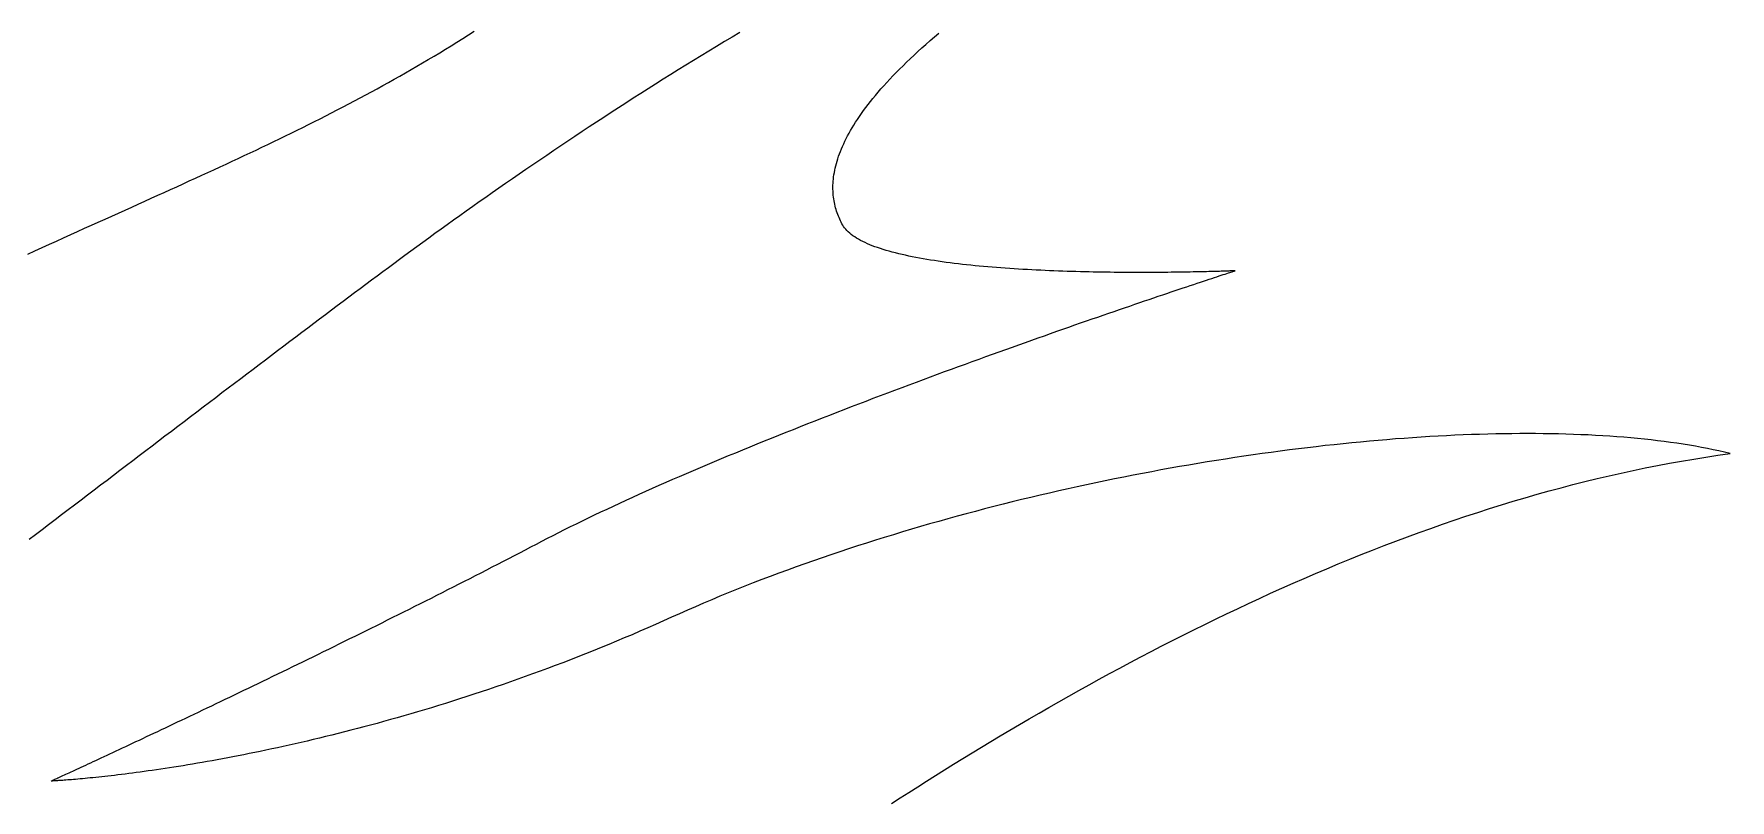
# Model space of a CAD drawing. Extents: x 5 to 105, y 2 to 136.
# Drawn here: x 43.23 to 52.39, y 66.81 to 70.95 of the extents above; entities that cross this region are included whole.
import ezdxf

# ---------------------------------------------------------------- set-up
doc = ezdxf.new("R2010")
doc.units = 0
doc.layers.get('0').update_dxf_attribs({"linetype": 'CONTINUOUS'})

msp = doc.modelspace()

# ---------------------------------------------------------------- linework, layer by layer
at = {"color": 7}
for points in [[(43.201, 69.7553, 0), (43.2404, 69.7734, 0), (43.2796, 69.7913, 0), (43.3184, 69.8091, 0), (43.3569, 69.8266, 0), (43.3952, 69.844, 0), (43.4332, 69.8613, 0), (43.4708, 69.8783, 0), (43.5082, 69.8953, 0), (43.5454, 69.9121, 0), (43.5822, 69.9287, 0), (43.6189, 69.9452, 0), (43.6552, 69.9617, 0), (43.6913, 69.9779, 0), (43.7272, 69.9941, 0), (43.7628, 70.0102, 0), (43.7983, 70.0261, 0), (43.8334, 70.042, 0), (43.8684, 70.0578, 0), (43.9031, 70.0735, 0), (43.9377, 70.0891, 0), (43.972, 70.1047, 0), (44.0061, 70.1202, 0), (44.0401, 70.1356, 0), (44.0738, 70.1509, 0), (44.1074, 70.1663, 0), (44.1408, 70.1816, 0), (44.174, 70.1968, 0), (44.2071, 70.212, 0), (44.24, 70.2272, 0), (44.2728, 70.2424, 0), (44.3054, 70.2575, 0), (44.3378, 70.2727, 0), (44.3701, 70.2878, 0), (44.4023, 70.303, 0), (44.4344, 70.3181, 0), (44.4663, 70.3333, 0), (44.4981, 70.3485, 0), (44.5298, 70.3638, 0), (44.5614, 70.379, 0), (44.593, 70.3943, 0), (44.6244, 70.4097, 0), (44.6557, 70.4251, 0), (44.6869, 70.4405, 0), (44.7181, 70.4561, 0), (44.7492, 70.4716, 0), (44.7802, 70.4873, 0), (44.8112, 70.5031, 0), (44.8421, 70.5189, 0), (44.873, 70.5348, 0), (44.9038, 70.5508, 0), (44.9345, 70.567, 0), (44.9653, 70.5832, 0), (44.996, 70.5995, 0), (45.0267, 70.616, 0), (45.0574, 70.6326, 0), (45.088, 70.6493, 0), (45.1187, 70.6662, 0), (45.1493, 70.6832, 0), (45.18, 70.7004, 0), (45.2107, 70.7177, 0), (45.2414, 70.7352, 0), (45.2721, 70.7529, 0), (45.3028, 70.7707, 0), (45.3336, 70.7887, 0), (45.3644, 70.8069, 0), (45.3952, 70.8253, 0), (45.4261, 70.8438, 0), (45.4571, 70.8626, 0), (45.4881, 70.8816, 0), (45.5192, 70.9008, 0), (45.5503, 70.9203, 0), (45.5815, 70.9399, 0), (45.6128, 70.9598, 0)], [(47.0468, 70.9536, 0), (47.0048, 70.9285, 0), (46.963, 70.9034, 0), (46.9212, 70.8781, 0), (46.8796, 70.8528, 0), (46.8381, 70.8275, 0), (46.7967, 70.8021, 0), (46.7555, 70.7766, 0), (46.7144, 70.7511, 0), (46.6735, 70.7255, 0), (46.6327, 70.7, 0), (46.592, 70.6743, 0), (46.5515, 70.6487, 0), (46.5112, 70.623, 0), (46.4711, 70.5973, 0), (46.4311, 70.5716, 0), (46.3912, 70.5459, 0), (46.3516, 70.5202, 0), (46.3122, 70.4945, 0), (46.2729, 70.4688, 0), (46.2338, 70.4431, 0), (46.195, 70.4174, 0), (46.1563, 70.3917, 0), (46.1179, 70.3661, 0), (46.0796, 70.3405, 0), (46.0416, 70.3149, 0), (46.0038, 70.2894, 0), (45.9662, 70.2639, 0), (45.9289, 70.2385, 0), (45.8918, 70.2131, 0), (45.8549, 70.1878, 0), (45.8183, 70.1626, 0), (45.7819, 70.1374, 0), (45.7458, 70.1123, 0), (45.71, 70.0873, 0), (45.6744, 70.0623, 0), (45.6391, 70.0375, 0), (45.604, 70.0127, 0), (45.5692, 69.9881, 0), (45.5347, 69.9635, 0), (45.5005, 69.9391, 0), (45.4666, 69.9147, 0), (45.433, 69.8905, 0), (45.3997, 69.8665, 0), (45.3667, 69.8425, 0), (45.334, 69.8187, 0), (45.3016, 69.795, 0), (45.2696, 69.7715, 0), (45.2378, 69.7481, 0)], [(47.6026, 69.9126, 0), (47.5983, 69.9204, 0), (47.5941, 69.9284, 0), (47.5901, 69.9365, 0), (47.5862, 69.9447, 0), (47.5825, 69.9531, 0), (47.5789, 69.9616, 0), (47.5755, 69.9702, 0), (47.5723, 69.979, 0), (47.5693, 69.9879, 0), (47.5665, 69.997, 0), (47.5638, 70.0061, 0), (47.5614, 70.0155, 0), (47.5591, 70.025, 0), (47.5571, 70.0346, 0), (47.5553, 70.0443, 0), (47.5537, 70.0542, 0), (47.5524, 70.0643, 0), (47.5513, 70.0745, 0), (47.5504, 70.0848, 0), (47.5498, 70.0953, 0), (47.5495, 70.1059, 0), (47.5494, 70.1167, 0), (47.5496, 70.1277, 0), (47.5501, 70.1388, 0), (47.5509, 70.15, 0), (47.5519, 70.1614, 0), (47.5533, 70.173, 0), (47.555, 70.1847, 0), (47.557, 70.1966, 0), (47.5592, 70.2086, 0), (47.5619, 70.2208, 0), (47.5648, 70.2331, 0), (47.5681, 70.2456, 0), (47.5717, 70.2583, 0), (47.5757, 70.2711, 0), (47.5801, 70.2841, 0), (47.5848, 70.2973, 0), (47.5899, 70.3106, 0), (47.5953, 70.3241, 0), (47.6012, 70.3378, 0), (47.6074, 70.3516, 0), (47.614, 70.3656, 0), (47.6211, 70.3798, 0), (47.6285, 70.3941, 0), (47.6364, 70.4086, 0), (47.6446, 70.4233, 0), (47.6533, 70.4382, 0), (47.6625, 70.4532, 0), (47.6721, 70.4684, 0), (47.6821, 70.4838, 0), (47.6926, 70.4994, 0), (47.7036, 70.5151, 0), (47.715, 70.531, 0), (47.7269, 70.5471, 0), (47.7392, 70.5634, 0), (47.7521, 70.5799, 0), (47.7655, 70.5966, 0), (47.7793, 70.6134, 0), (47.7937, 70.6304, 0), (47.8086, 70.6477, 0), (47.824, 70.6651, 0), (47.8399, 70.6827, 0), (47.8564, 70.7004, 0), (47.8734, 70.7184, 0), (47.8909, 70.7366, 0), (47.909, 70.7549, 0), (47.9277, 70.7735, 0), (47.9469, 70.7922, 0), (47.9667, 70.8112, 0), (47.9871, 70.8303, 0), (48.008, 70.8496, 0), (48.0296, 70.8692, 0), (48.0518, 70.8889, 0), (48.0745, 70.9088, 0), (48.0979, 70.929, 0), (48.1219, 70.9493, 0)], [(49.7207, 69.6658, 0), (49.7203, 69.6658, 0), (49.7193, 69.6658, 0), (49.7175, 69.6657, 0), (49.715, 69.6656, 0), (49.7119, 69.6655, 0), (49.7081, 69.6653, 0), (49.7037, 69.6651, 0), (49.6986, 69.665, 0), (49.6929, 69.6648, 0), (49.6865, 69.6645, 0), (49.6796, 69.6643, 0), (49.672, 69.664, 0), (49.6639, 69.6638, 0), (49.6551, 69.6635, 0), (49.6458, 69.6632, 0), (49.636, 69.6629, 0), (49.6256, 69.6626, 0), (49.6147, 69.6623, 0), (49.6032, 69.6619, 0), (49.5912, 69.6616, 0), (49.5788, 69.6613, 0), (49.5658, 69.661, 0), (49.5524, 69.6606, 0), (49.5384, 69.6603, 0), (49.524, 69.66, 0), (49.5092, 69.6597, 0), (49.4939, 69.6594, 0), (49.4783, 69.6591, 0), (49.4621, 69.6588, 0), (49.4456, 69.6585, 0), (49.4287, 69.6583, 0), (49.4114, 69.658, 0), (49.3937, 69.6578, 0), (49.3757, 69.6576, 0), (49.3573, 69.6574, 0), (49.3386, 69.6572, 0), (49.3195, 69.6571, 0), (49.3001, 69.6569, 0), (49.2804, 69.6568, 0), (49.2604, 69.6567, 0), (49.2402, 69.6567, 0), (49.2196, 69.6567, 0), (49.1988, 69.6567, 0), (49.1777, 69.6567, 0), (49.1564, 69.6568, 0), (49.1348, 69.6569, 0), (49.113, 69.657, 0), (49.091, 69.6572, 0), (49.0688, 69.6574, 0), (49.0465, 69.6577, 0), (49.0239, 69.658, 0), (49.0012, 69.6583, 0), (48.9783, 69.6587, 0), (48.9552, 69.6591, 0), (48.9321, 69.6596, 0), (48.9088, 69.6601, 0), (48.8853, 69.6607, 0), (48.8618, 69.6613, 0), (48.8382, 69.662, 0), (48.8145, 69.6628, 0), (48.7907, 69.6636, 0), (48.7669, 69.6644, 0), (48.743, 69.6653, 0), (48.7191, 69.6663, 0), (48.6951, 69.6673, 0), (48.6712, 69.6684, 0), (48.6472, 69.6696, 0), (48.6232, 69.6708, 0), (48.5993, 69.6721, 0), (48.5753, 69.6735, 0), (48.5514, 69.6749, 0), (48.5276, 69.6764, 0), (48.5038, 69.678, 0), (48.48, 69.6796, 0), (48.4564, 69.6814, 0), (48.4328, 69.6832, 0), (48.4094, 69.6851, 0), (48.386, 69.687, 0), (48.3628, 69.6891, 0), (48.3397, 69.6912, 0), (48.3167, 69.6935, 0), (48.2939, 69.6958, 0), (48.2713, 69.6982, 0), (48.2489, 69.7006, 0), (48.2266, 69.7032, 0), (48.2045, 69.7059, 0), (48.1827, 69.7086, 0), (48.161, 69.7115, 0), (48.1396, 69.7145, 0), (48.1184, 69.7175, 0), (48.0975, 69.7207, 0), (48.0768, 69.7239, 0), (48.0565, 69.7273, 0), (48.0363, 69.7307, 0), (48.0165, 69.7343, 0), (47.997, 69.738, 0), (47.9778, 69.7417, 0), (47.959, 69.7456, 0), (47.9405, 69.7496, 0), (47.9223, 69.7537, 0), (47.9045, 69.758, 0), (47.887, 69.7623, 0), (47.8699, 69.7668, 0), (47.8533, 69.7713, 0), (47.837, 69.776, 0), (47.8211, 69.7809, 0), (47.8057, 69.7858, 0), (47.7907, 69.7909, 0), (47.7761, 69.796, 0), (47.762, 69.8014, 0), (47.7484, 69.8068, 0), (47.7353, 69.8124, 0), (47.7226, 69.8181, 0), (47.7104, 69.8239, 0), (47.6988, 69.8299, 0), (47.6876, 69.836, 0), (47.677, 69.8423, 0), (47.667, 69.8486, 0), (47.6574, 69.8552, 0), (47.6485, 69.8618, 0), (47.6401, 69.8686, 0), (47.6323, 69.8756, 0), (47.6252, 69.8827, 0), (47.6186, 69.8899, 0), (47.6126, 69.8973, 0), (47.6073, 69.9049, 0), (47.6026, 69.9126, 0)], [(45.2378, 69.7481, 0), (45.2084, 69.7263, 0), (45.1788, 69.7044, 0), (45.1489, 69.6823, 0), (45.1189, 69.66, 0), (45.0887, 69.6375, 0), (45.0583, 69.6149, 0), (45.0278, 69.5922, 0), (44.9971, 69.5692, 0), (44.9662, 69.5462, 0), (44.9351, 69.523, 0), (44.9039, 69.4996, 0), (44.8725, 69.4761, 0), (44.841, 69.4524, 0), (44.8093, 69.4286, 0), (44.7774, 69.4047, 0), (44.7454, 69.3806, 0), (44.7133, 69.3565, 0), (44.681, 69.3322, 0), (44.6486, 69.3077, 0), (44.6161, 69.2832, 0), (44.5834, 69.2585, 0), (44.5506, 69.2337, 0), (44.5177, 69.2089, 0), (44.4847, 69.1839, 0), (44.4515, 69.1588, 0), (44.4183, 69.1336, 0), (44.3849, 69.1083, 0), (44.3514, 69.0829, 0), (44.3178, 69.0575, 0), (44.2841, 69.0319, 0), (44.2503, 69.0063, 0), (44.2165, 68.9805, 0), (44.1825, 68.9548, 0), (44.1484, 68.9289, 0), (44.1143, 68.9029, 0), (44.0801, 68.8769, 0), (44.0458, 68.8509, 0), (44.0114, 68.8247, 0), (43.977, 68.7985, 0), (43.9425, 68.7723, 0), (43.9079, 68.746, 0), (43.8733, 68.7196, 0), (43.8386, 68.6932, 0), (43.8038, 68.6668, 0), (43.769, 68.6403, 0), (43.7342, 68.6138, 0), (43.6993, 68.5873, 0), (43.6644, 68.5607, 0), (43.6294, 68.5341, 0), (43.5944, 68.5075, 0), (43.5594, 68.4808, 0), (43.5244, 68.4542, 0), (43.4893, 68.4275, 0), (43.4542, 68.4008, 0), (43.4191, 68.3741, 0), (43.3839, 68.3474, 0), (43.3488, 68.3207, 0), (43.3137, 68.294, 0), (43.2785, 68.2673, 0), (43.2433, 68.2406, 0), (43.2082, 68.214, 0)], [(45.9781, 68.2057, 0), (46.008, 68.2213, 0), (46.0383, 68.2369, 0), (46.069, 68.2526, 0), (46.1002, 68.2683, 0), (46.1318, 68.2841, 0), (46.1638, 68.2999, 0), (46.1962, 68.3157, 0), (46.2289, 68.3316, 0), (46.2621, 68.3475, 0), (46.2956, 68.3634, 0), (46.3294, 68.3793, 0), (46.3636, 68.3953, 0), (46.3981, 68.4113, 0), (46.4329, 68.4273, 0), (46.4681, 68.4434, 0), (46.5035, 68.4594, 0), (46.5392, 68.4755, 0), (46.5752, 68.4915, 0), (46.6115, 68.5076, 0), (46.648, 68.5236, 0), (46.6847, 68.5397, 0), (46.7217, 68.5558, 0), (46.7589, 68.5718, 0), (46.7963, 68.5878, 0), (46.8339, 68.6039, 0), (46.8717, 68.6199, 0), (46.9097, 68.6359, 0), (46.9478, 68.6518, 0), (46.9861, 68.6678, 0), (47.0245, 68.6837, 0), (47.0631, 68.6996, 0), (47.1017, 68.7154, 0), (47.1405, 68.7313, 0), (47.1794, 68.747, 0), (47.2184, 68.7628, 0), (47.2574, 68.7785, 0), (47.2966, 68.7941, 0), (47.3357, 68.8097, 0), (47.375, 68.8253, 0), (47.4142, 68.8408, 0), (47.4535, 68.8562, 0), (47.4928, 68.8716, 0), (47.5321, 68.8869, 0), (47.5714, 68.9022, 0), (47.6106, 68.9174, 0), (47.6499, 68.9325, 0), (47.689, 68.9475, 0), (47.7282, 68.9625, 0), (47.7672, 68.9774, 0), (47.8062, 68.9922, 0), (47.8451, 69.0069, 0), (47.8839, 69.0215, 0), (47.9227, 69.0361, 0), (47.9612, 69.0505, 0), (47.9997, 69.0648, 0), (48.038, 69.0791, 0), (48.0762, 69.0932, 0), (48.1142, 69.1073, 0), (48.152, 69.1212, 0), (48.1896, 69.135, 0), (48.2271, 69.1488, 0), (48.2643, 69.1624, 0), (48.3013, 69.1758, 0), (48.3381, 69.1892, 0), (48.3747, 69.2024, 0), (48.411, 69.2155, 0), (48.447, 69.2285, 0), (48.4828, 69.2414, 0), (48.5183, 69.2541, 0), (48.5535, 69.2667, 0), (48.5884, 69.2791, 0), (48.623, 69.2914, 0), (48.6572, 69.3035, 0), (48.6912, 69.3155, 0), (48.7247, 69.3274, 0), (48.7579, 69.3391, 0), (48.7908, 69.3506, 0), (48.8232, 69.362, 0), (48.8553, 69.3732, 0), (48.887, 69.3842, 0), (48.9182, 69.3951, 0), (48.9491, 69.4058, 0), (48.9795, 69.4163, 0), (49.0094, 69.4267, 0), (49.0389, 69.4369, 0), (49.0679, 69.4469, 0), (49.0965, 69.4567, 0), (49.1245, 69.4663, 0), (49.1521, 69.4757, 0), (49.1791, 69.485, 0), (49.2057, 69.494, 0), (49.2316, 69.5029, 0), (49.2571, 69.5115, 0), (49.282, 69.52, 0), (49.3063, 69.5282, 0), (49.33, 69.5362, 0), (49.3532, 69.544, 0), (49.3758, 69.5516, 0), (49.3977, 69.559, 0), (49.4191, 69.5662, 0), (49.4398, 69.5731, 0), (49.4598, 69.5798, 0), (49.4792, 69.5863, 0), (49.498, 69.5925, 0), (49.516, 69.5985, 0), (49.5334, 69.6043, 0), (49.5501, 69.6098, 0), (49.5661, 69.6151, 0), (49.5813, 69.6202, 0), (49.5959, 69.625, 0), (49.6096, 69.6295, 0), (49.6227, 69.6338, 0), (49.635, 69.6378, 0), (49.6465, 69.6416, 0), (49.6572, 69.6451, 0), (49.6671, 69.6484, 0), (49.6762, 69.6514, 0), (49.6845, 69.6541, 0), (49.692, 69.6565, 0), (49.6986, 69.6587, 0), (49.7044, 69.6605, 0), (49.7093, 69.6621, 0), (49.7134, 69.6635, 0), (49.7166, 69.6645, 0), (49.7188, 69.6652, 0), (49.7202, 69.6657, 0), (49.7207, 69.6658, 0)], [(52.3939, 68.6788, 0), (52.364, 68.6859, 0), (52.3336, 68.6928, 0), (52.3027, 68.6995, 0), (52.2713, 68.7059, 0), (52.2394, 68.7121, 0), (52.207, 68.718, 0), (52.1741, 68.7236, 0), (52.1408, 68.7291, 0), (52.107, 68.7342, 0), (52.0727, 68.7391, 0), (52.038, 68.7438, 0), (52.0028, 68.7482, 0), (51.9672, 68.7524, 0), (51.9311, 68.7564, 0), (51.8946, 68.7601, 0), (51.8577, 68.7635, 0), (51.8204, 68.7667, 0), (51.7827, 68.7697, 0), (51.7445, 68.7724, 0), (51.706, 68.7749, 0), (51.6671, 68.7772, 0), (51.6278, 68.7792, 0), (51.5881, 68.7809, 0), (51.5481, 68.7825, 0), (51.5077, 68.7838, 0), (51.4669, 68.7848, 0), (51.4258, 68.7857, 0), (51.3843, 68.7863, 0), (51.3426, 68.7866, 0), (51.3004, 68.7868, 0), (51.258, 68.7867, 0), (51.2152, 68.7863, 0), (51.1722, 68.7857, 0), (51.1288, 68.7849, 0), (51.0851, 68.7839, 0), (51.0412, 68.7827, 0), (50.9969, 68.7812, 0), (50.9524, 68.7795, 0), (50.9076, 68.7775, 0), (50.8626, 68.7753, 0), (50.8172, 68.773, 0), (50.7717, 68.7703, 0), (50.7259, 68.7675, 0), (50.6798, 68.7644, 0), (50.6335, 68.7611, 0), (50.587, 68.7576, 0), (50.5403, 68.7539, 0), (50.4934, 68.7499, 0), (50.4463, 68.7457, 0), (50.3989, 68.7413, 0), (50.3514, 68.7367, 0), (50.3037, 68.7319, 0), (50.2558, 68.7268, 0), (50.2077, 68.7216, 0), (50.1595, 68.7161, 0), (50.1111, 68.7104, 0), (50.0626, 68.7044, 0), (50.0139, 68.6983, 0), (49.965, 68.692, 0), (49.9161, 68.6854, 0), (49.867, 68.6786, 0), (49.8178, 68.6716, 0), (49.7685, 68.6644, 0), (49.7191, 68.657, 0), (49.6695, 68.6494, 0), (49.6199, 68.6416, 0), (49.5702, 68.6335, 0), (49.5204, 68.6253, 0), (49.4706, 68.6168, 0), (49.4206, 68.6082, 0), (49.3707, 68.5993, 0), (49.3206, 68.5902, 0), (49.2705, 68.581, 0), (49.2204, 68.5715, 0), (49.1702, 68.5618, 0), (49.12, 68.5519, 0), (49.0698, 68.5418, 0), (49.0196, 68.5315, 0), (48.9694, 68.5211, 0), (48.9191, 68.5104, 0), (48.8689, 68.4995, 0), (48.8187, 68.4884, 0), (48.7685, 68.4771, 0), (48.7183, 68.4656, 0), (48.6682, 68.4539, 0), (48.6181, 68.4421, 0), (48.568, 68.43, 0), (48.518, 68.4177, 0), (48.468, 68.4053, 0), (48.4181, 68.3926, 0), (48.3683, 68.3798, 0), (48.3186, 68.3667, 0), (48.2689, 68.3535, 0), (48.2193, 68.3401, 0), (48.1699, 68.3265, 0), (48.1205, 68.3127, 0), (48.0713, 68.2987, 0), (48.0221, 68.2845, 0), (47.9731, 68.2701, 0), (47.9242, 68.2556, 0), (47.8755, 68.2408, 0), (47.8268, 68.2259, 0), (47.7784, 68.2108, 0), (47.7301, 68.1955, 0), (47.6819, 68.18, 0), (47.634, 68.1644, 0), (47.5862, 68.1485, 0), (47.5386, 68.1325, 0), (47.4911, 68.1163, 0), (47.4439, 68.0999, 0), (47.3969, 68.0834, 0), (47.3501, 68.0666, 0), (47.3035, 68.0497, 0), (47.2571, 68.0326, 0), (47.2109, 68.0153, 0), (47.165, 67.9979, 0), (47.1193, 67.9802, 0), (47.0739, 67.9624, 0), (47.0287, 67.9445, 0), (46.9838, 67.9263, 0), (46.9392, 67.908, 0), (46.8948, 67.8895, 0), (46.8507, 67.8708, 0), (46.8069, 67.852, 0), (46.7634, 67.833, 0), (46.7202, 67.8138, 0), (46.6773, 67.7945, 0)], [(47.8664, 66.7892, 0), (47.9127, 66.8192, 0), (47.9596, 66.8493, 0), (48.0069, 66.8795, 0), (48.0547, 66.9099, 0), (48.1029, 66.9403, 0), (48.1516, 66.9707, 0), (48.2008, 67.0013, 0), (48.2503, 67.0319, 0), (48.3004, 67.0625, 0), (48.3508, 67.0932, 0), (48.4017, 67.1239, 0), (48.4529, 67.1547, 0), (48.5046, 67.1854, 0), (48.5567, 67.2161, 0), (48.6092, 67.2468, 0), (48.6621, 67.2775, 0), (48.7154, 67.3081, 0), (48.769, 67.3387, 0), (48.8231, 67.3693, 0), (48.8775, 67.3997, 0), (48.9322, 67.4301, 0), (48.9874, 67.4604, 0), (49.0428, 67.4906, 0), (49.0986, 67.5207, 0), (49.1548, 67.5506, 0), (49.2113, 67.5805, 0), (49.2681, 67.6102, 0), (49.3252, 67.6397, 0), (49.3827, 67.669, 0), (49.4404, 67.6982, 0), (49.4985, 67.7272, 0), (49.5568, 67.7561, 0), (49.6155, 67.7847, 0), (49.6744, 67.813, 0), (49.7336, 67.8412, 0), (49.7931, 67.8691, 0), (49.8529, 67.8968, 0), (49.9129, 67.9242, 0), (49.9732, 67.9514, 0), (50.0337, 67.9782, 0), (50.0945, 68.0048, 0), (50.1555, 68.0311, 0), (50.2167, 68.057, 0), (50.2782, 68.0827, 0), (50.3398, 68.108, 0), (50.4017, 68.1329, 0), (50.4638, 68.1575, 0), (50.5261, 68.1818, 0), (50.5886, 68.2056, 0), (50.6513, 68.2291, 0), (50.7142, 68.2522, 0), (50.7773, 68.2749, 0), (50.8405, 68.2971, 0), (50.9039, 68.319, 0), (50.9674, 68.3404, 0), (51.0311, 68.3613, 0), (51.095, 68.3818, 0), (51.159, 68.4018, 0), (51.2231, 68.4213, 0), (51.2874, 68.4404, 0), (51.3517, 68.4589, 0), (51.4162, 68.477, 0), (51.4809, 68.4945, 0), (51.5456, 68.5114, 0), (51.6104, 68.5279, 0), (51.6753, 68.5437, 0), (51.7403, 68.5591, 0), (51.8054, 68.5738, 0), (51.8706, 68.5879, 0), (51.9358, 68.6015, 0), (52.0011, 68.6144, 0), (52.0665, 68.6268, 0), (52.1319, 68.6385, 0), (52.1973, 68.6495, 0), (52.2628, 68.6599, 0), (52.3284, 68.6697, 0), (52.3939, 68.6788, 0)], [(43.3279, 66.9103, 0), (43.3282, 66.9104, 0), (43.3289, 66.9108, 0), (43.3302, 66.9114, 0), (43.332, 66.9122, 0), (43.3343, 66.9132, 0), (43.3371, 66.9145, 0), (43.3404, 66.916, 0), (43.3441, 66.9177, 0), (43.3484, 66.9197, 0), (43.3531, 66.9219, 0), (43.3583, 66.9243, 0), (43.364, 66.9269, 0), (43.3701, 66.9297, 0), (43.3767, 66.9327, 0), (43.3838, 66.936, 0), (43.3913, 66.9394, 0), (43.3993, 66.9431, 0), (43.4076, 66.947, 0), (43.4165, 66.951, 0), (43.4258, 66.9553, 0), (43.4355, 66.9598, 0), (43.4456, 66.9645, 0), (43.4561, 66.9694, 0), (43.4671, 66.9744, 0), (43.4784, 66.9797, 0), (43.4902, 66.9852, 0), (43.5024, 66.9908, 0), (43.515, 66.9967, 0), (43.5279, 67.0027, 0), (43.5413, 67.0089, 0), (43.555, 67.0153, 0), (43.5692, 67.0218, 0), (43.5837, 67.0286, 0), (43.5985, 67.0355, 0), (43.6138, 67.0426, 0), (43.6294, 67.0499, 0), (43.6453, 67.0574, 0), (43.6616, 67.065, 0), (43.6783, 67.0728, 0), (43.6953, 67.0807, 0), (43.7126, 67.0889, 0), (43.7303, 67.0971, 0), (43.7483, 67.1056, 0), (43.7666, 67.1142, 0), (43.7852, 67.123, 0), (43.8042, 67.1319, 0), (43.8235, 67.1409, 0), (43.8431, 67.1502, 0), (43.863, 67.1595, 0), (43.8831, 67.1691, 0), (43.9036, 67.1787, 0), (43.9244, 67.1886, 0), (43.9454, 67.1985, 0), (43.9668, 67.2086, 0), (43.9884, 67.2188, 0), (44.0103, 67.2292, 0), (44.0324, 67.2397, 0), (44.0548, 67.2504, 0), (44.0775, 67.2612, 0), (44.1004, 67.2721, 0), (44.1236, 67.2831, 0), (44.147, 67.2943, 0), (44.1707, 67.3056, 0), (44.1946, 67.317, 0), (44.2187, 67.3285, 0), (44.2431, 67.3402, 0), (44.2676, 67.352, 0), (44.2924, 67.3638, 0), (44.3174, 67.3758, 0), (44.3426, 67.388, 0), (44.368, 67.4002, 0), (44.3937, 67.4125, 0), (44.4195, 67.425, 0), (44.4455, 67.4375, 0), (44.4717, 67.4502, 0), (44.498, 67.4629, 0), (44.5246, 67.4758, 0), (44.5513, 67.4887, 0), (44.5782, 67.5018, 0), (44.6052, 67.5149, 0), (44.6324, 67.5281, 0), (44.6598, 67.5415, 0), (44.6873, 67.5549, 0), (44.715, 67.5684, 0), (44.7428, 67.582, 0), (44.7707, 67.5956, 0), (44.7988, 67.6094, 0), (44.827, 67.6232, 0), (44.8553, 67.6371, 0), (44.8837, 67.6511, 0), (44.9123, 67.6652, 0), (44.941, 67.6793, 0), (44.9697, 67.6935, 0), (44.9986, 67.7078, 0), (45.0276, 67.7221, 0), (45.0566, 67.7365, 0), (45.0858, 67.751, 0), (45.115, 67.7655, 0), (45.1443, 67.7801, 0), (45.1737, 67.7948, 0), (45.2031, 67.8095, 0), (45.2326, 67.8242, 0), (45.2622, 67.8391, 0), (45.2918, 67.8539, 0), (45.3215, 67.8688, 0), (45.3512, 67.8838, 0), (45.381, 67.8988, 0), (45.4108, 67.9138, 0), (45.4406, 67.9289, 0), (45.4705, 67.9441, 0), (45.5004, 67.9592, 0), (45.5303, 67.9745, 0), (45.5602, 67.9897, 0), (45.5901, 68.005, 0), (45.62, 68.0203, 0), (45.65, 68.0356, 0), (45.6799, 68.051, 0), (45.7099, 68.0664, 0), (45.7398, 68.0818, 0), (45.7697, 68.0972, 0), (45.7995, 68.1127, 0), (45.8294, 68.1281, 0), (45.8592, 68.1436, 0), (45.889, 68.1591, 0), (45.9188, 68.1747, 0), (45.9485, 68.1902, 0), (45.9781, 68.2057, 0)], [(46.6773, 67.7945, 0), (46.6346, 67.7752, 0), (46.592, 67.7562, 0), (46.5495, 67.7374, 0), (46.5071, 67.719, 0), (46.4649, 67.7008, 0), (46.4228, 67.6829, 0), (46.3807, 67.6653, 0), (46.3388, 67.6479, 0), (46.2971, 67.6308, 0), (46.2555, 67.614, 0), (46.214, 67.5974, 0), (46.1726, 67.5811, 0), (46.1314, 67.565, 0), (46.0904, 67.5492, 0), (46.0495, 67.5337, 0), (46.0087, 67.5184, 0), (45.9682, 67.5034, 0), (45.9277, 67.4886, 0), (45.8875, 67.474, 0), (45.8474, 67.4597, 0), (45.8075, 67.4457, 0), (45.7678, 67.4319, 0), (45.7282, 67.4183, 0), (45.6889, 67.4049, 0), (45.6497, 67.3918, 0), (45.6107, 67.379, 0), (45.5719, 67.3663, 0), (45.5333, 67.3539, 0), (45.495, 67.3417, 0), (45.4568, 67.3297, 0), (45.4189, 67.318, 0), (45.3811, 67.3064, 0), (45.3436, 67.2951, 0), (45.3063, 67.284, 0), (45.2692, 67.2732, 0), (45.2324, 67.2625, 0), (45.1958, 67.252, 0), (45.1594, 67.2418, 0), (45.1233, 67.2317, 0), (45.0874, 67.2219, 0), (45.0518, 67.2122, 0), (45.0164, 67.2028, 0), (44.9813, 67.1935, 0), (44.9464, 67.1845, 0), (44.9118, 67.1756, 0), (44.8775, 67.1669, 0), (44.8434, 67.1585, 0), (44.8097, 67.1502, 0), (44.7762, 67.142, 0), (44.7429, 67.1341, 0), (44.71, 67.1264, 0), (44.6774, 67.1188, 0), (44.645, 67.1114, 0), (44.613, 67.1042, 0), (44.5812, 67.0971, 0), (44.5498, 67.0903, 0), (44.5186, 67.0836, 0), (44.4878, 67.077, 0), (44.4573, 67.0707, 0), (44.4271, 67.0644, 0), (44.3972, 67.0584, 0), (44.3677, 67.0525, 0), (44.3385, 67.0467, 0), (44.3096, 67.0412, 0), (44.2811, 67.0357, 0), (44.2529, 67.0304, 0), (44.225, 67.0253, 0), (44.1975, 67.0203, 0), (44.1704, 67.0155, 0), (44.1436, 67.0108, 0), (44.1172, 67.0062, 0), (44.0911, 67.0018, 0), (44.0654, 66.9975, 0), (44.0401, 66.9933, 0), (44.0152, 66.9893, 0), (43.9906, 66.9854, 0), (43.9664, 66.9816, 0), (43.9426, 66.978, 0), (43.9192, 66.9745, 0), (43.8962, 66.9711, 0), (43.8736, 66.9678, 0), (43.8514, 66.9646, 0), (43.8296, 66.9616, 0), (43.8082, 66.9586, 0), (43.7872, 66.9558, 0), (43.7666, 66.9531, 0), (43.7465, 66.9505, 0), (43.7267, 66.948, 0), (43.7075, 66.9456, 0), (43.6886, 66.9433, 0), (43.6702, 66.9411, 0), (43.6522, 66.939, 0), (43.6346, 66.937, 0), (43.6175, 66.9351, 0), (43.6009, 66.9332, 0), (43.5847, 66.9315, 0), (43.5689, 66.9298, 0), (43.5537, 66.9283, 0), (43.5388, 66.9268, 0), (43.5245, 66.9254, 0), (43.5106, 66.9241, 0), (43.4972, 66.9228, 0), (43.4843, 66.9216, 0), (43.4719, 66.9205, 0), (43.4599, 66.9195, 0), (43.4485, 66.9185, 0), (43.4375, 66.9176, 0), (43.427, 66.9168, 0), (43.4171, 66.916, 0), (43.4076, 66.9153, 0), (43.3987, 66.9146, 0), (43.3903, 66.914, 0), (43.3823, 66.9135, 0), (43.3749, 66.913, 0), (43.3681, 66.9126, 0), (43.3617, 66.9122, 0), (43.3559, 66.9118, 0), (43.3507, 66.9115, 0), (43.3459, 66.9112, 0), (43.3417, 66.911, 0), (43.3381, 66.9108, 0), (43.335, 66.9106, 0), (43.3325, 66.9105, 0), (43.3305, 66.9104, 0), (43.3291, 66.9104, 0), (43.3282, 66.9103, 0), (43.3279, 66.9103, 0)]]:
    msp.add_polyline3d(points, dxfattribs=at)

doc.saveas('drawing.dxf')
